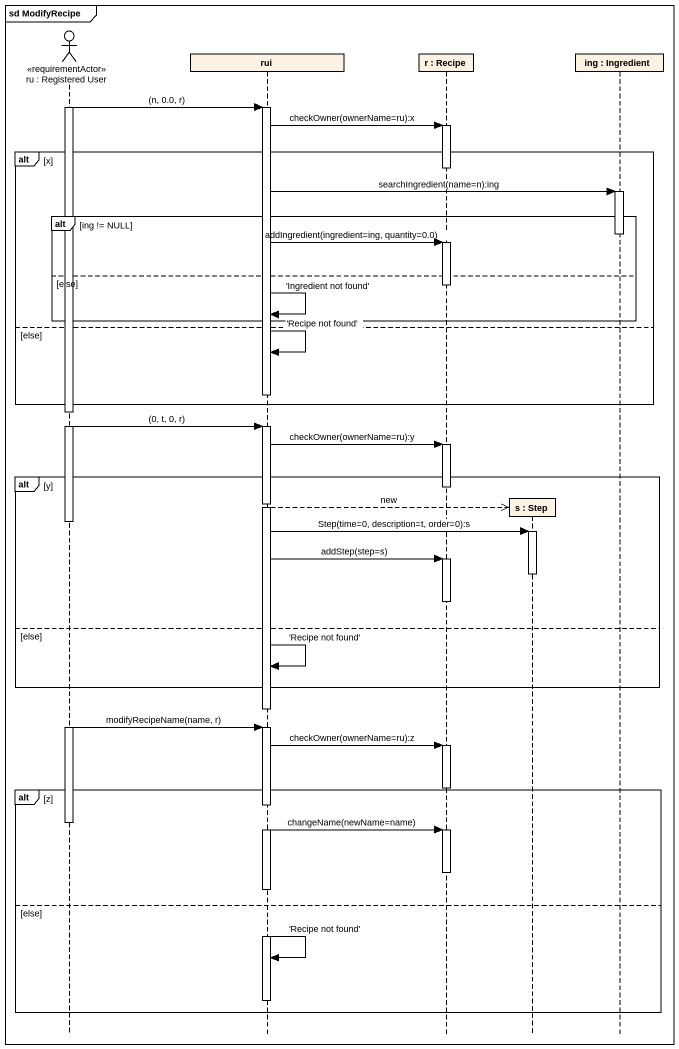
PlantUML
@startuml
mainframe sd ModifyRecipe
hide footbox
actor "ru : Registered User" as ru <<requirementActor>>
participant rui
participant "r : Recipe" as r
participant "s : Step" as s
participant "ing : Ingredient" as ing

activate ru
ru -> rui : (n, 0.0, r)
activate rui
rui -> r : checkOwner(ownerName=ru):x
activate r
alt x
  deactivate r
  rui -> ing : searchIngredient(name=n):ing
  activate ing
  alt ing != NULL
    deactivate ing
    rui -> r : addIngredient(ingredient=ing, quantity=0.0)
    activate r
  else else
    deactivate r
    rui -> rui : 'Ingredient not found'
  end
else else
  rui -> rui : 'Recipe not found'
  deactivate rui
end
ru -> rui : (0, t, 0, r)
activate rui
rui -> r : checkOwner(ownerName=ru):y
activate r
alt y
  deactivate r
  rui -->> s ** : new
  deactivate ru
  rui -> s : Step(time=0, description=t, order=0):s
  activate s
  rui -> r : addStep(step=s)
  activate r
  deactivate s
  deactivate r
else else
  rui -> rui : 'Recipe not found'
end
deactivate rui
activate ru
ru -> rui : modifyRecipeName(name, r)
activate rui
rui -> r : checkOwner(ownerName=ru):z
activate r
deactivate r
alt z
  deactivate ru
  rui -> r : changeName(newName=name)
  activate r
  deactivate r
else else
  rui -> rui : 'Recipe not found'
  deactivate rui
end
@enduml
